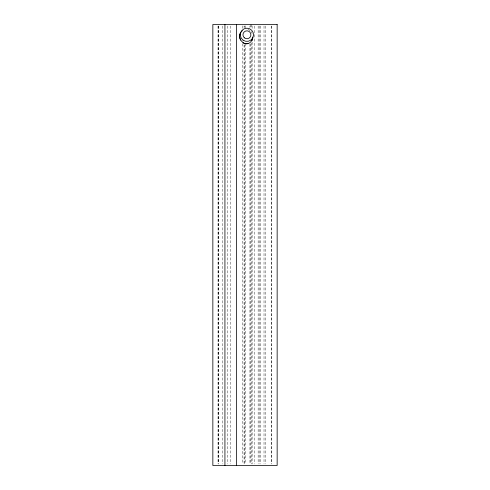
<?xml version="1.0" encoding="UTF-8"?>
<svg xmlns="http://www.w3.org/2000/svg" width="490" height="490" viewBox="0 0 490 490"><rect width="100%" height="100%" fill="white"/><g stroke="black" fill="none" stroke-linecap="round" stroke-linejoin="round"><path stroke-width="0.37" stroke-dasharray="2.45 1.84" d="M248.001 29.431L249.986 30.49M250.966 31.317L252.522 34.159M271.607 26.031L271.607 463.969M271.27 26.031L271.27 463.969M265.727 26.031L265.727 463.969M264.018 26.031L264.018 463.969M260.208 26.031L260.208 463.969M259.149 26.031L259.149 463.969M258.138 26.031L258.138 463.969M254.328 26.031L254.328 463.969M252.111 25.927L252.111 29.498M252.111 42.158L252.111 463.969M251.633 24.5L251.633 28.034M251.633 42.961L251.633 463.969M250.188 24.5L250.188 27.238M250.188 43.812L250.188 463.969M249.943 25.988L249.943 27.477M249.943 44.014L249.943 463.969M245.753 25.86L245.753 27.899M245.753 43.677L245.753 463.969M244.308 25.946L244.308 27.385M244.308 44.915L244.308 463.969M244.063 25.976L244.063 27.446M244.063 44.804L244.063 463.969M242.287 25.89L242.287 28.665M242.287 43.726L242.287 463.969M230.808 26.031L230.808 463.969M227.305 26.031L227.305 463.969M222.27 26.031L222.27 463.969M218.73 26.031L218.73 463.969M218.136 26.031L218.136 463.969M218.075 26.031L218.075 463.969"/><path stroke-width="0.73" d="M242.287 30.741C234.153 37.246 246.286 50.109 252.019 40.113A7.228 6.493 -90 0 0 252.681 38.355L252.828 37.099M252.019 40.113L252.681 38.355A7.411 6.872 -90 0 1 252.019 40.113A7.405 6.848 -90 0 0 252.681 38.355M236.407 24.5L236.407 465.5M224.928 24.5L224.928 465.5M248.001 43.506A6.591 6.296 90 0 1 243.009 42.795M240.559 40.113A7.405 6.86 -90 0 1 240.559 32.824M277.15 24.5L212.85 24.5L212.85 465.5L277.15 465.5L277.15 24.5M243.04 40.143A6.609 6.609 0 0 0 253.495 35.488A6.609 6.609 0 0 0 244.234 28.763A6.609 6.609 0 0 0 243.04 40.143M244.388 37.846A3.963 3.963 0 0 0 250.831 35.47A3.963 3.963 0 0 0 245.551 31.078A3.963 3.963 0 0 0 244.388 37.846"/></g></svg>
